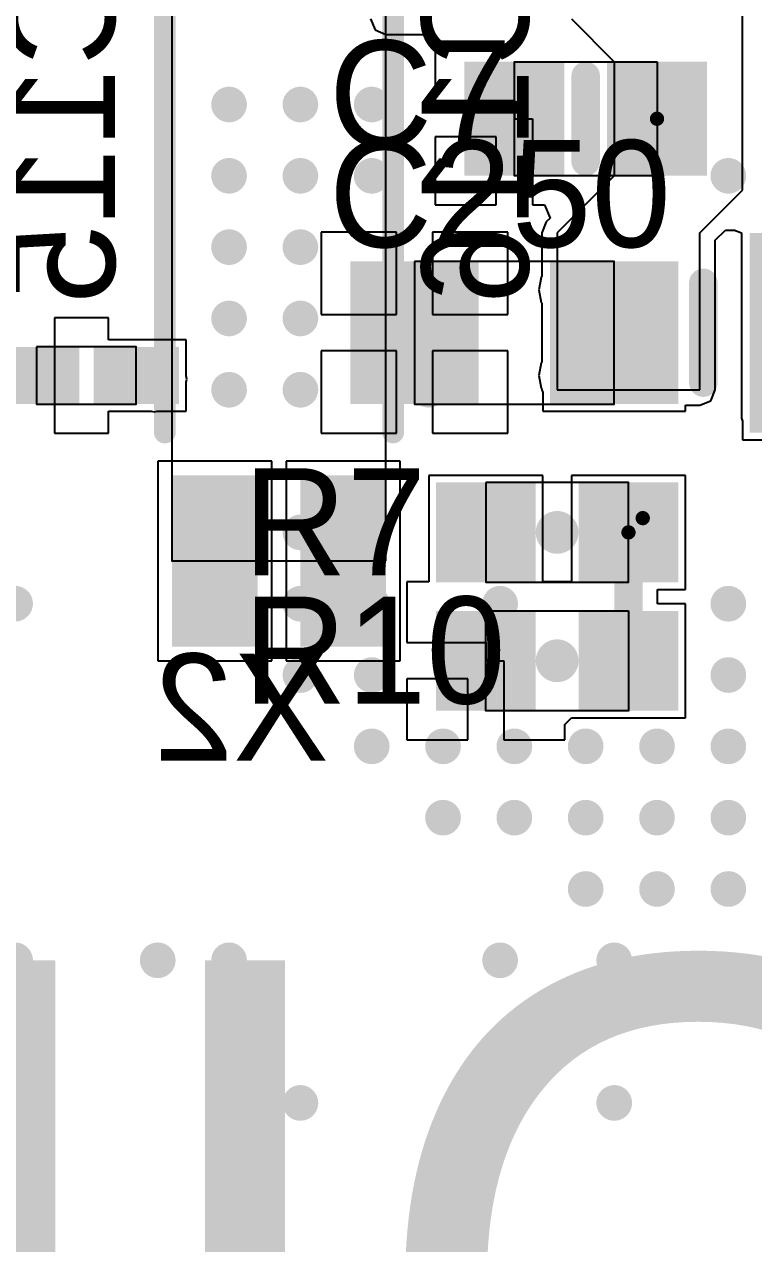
# Model space of a CAD drawing. Header units: millimetres. Extents: x 15 to 122, y 23 to 96.
# Drawn here: x 75.57 to 80.68, y 50.71 to 59.26 of the extents above; entities that cross this region are included whole.
import ezdxf

# ---------------------------------------------------------------- set-up
doc = ezdxf.new("R2010")
doc.units = ezdxf.units.MM
for name, color, linetype in [('Bottom Modules', 3, 'Continuous'), ('BottomLayer', 5, 'Continuous'), ('BottomOverlay', 54, 'Continuous'), ('BottomPaste', 16, 'Continuous'), ('TopLayer', 1, 'Continuous'), ('TopOverlay', 2, 'Continuous'), ('TopPaste', 8, 'Continuous'), ('TopSolder', 216, 'Continuous'), ('Upper Modules', 80, 'Continuous')]:
    doc.layers.add(name, color=color, linetype=linetype)
doc.styles.get("Standard").update_dxf_attribs({"font": 'ARExthalf2.shx', "width": 0.1})

msp = doc.modelspace()

# ---------------------------------------------------------------- linework, layer by layer
at = {"layer": 'Bottom Modules'}
msp.add_lwpolyline([(78.09999619999999, 55.50000075999999), (78.09999619999999, 61.20000206), (76.59999666, 61.20000206), (76.59999666, 55.50000075999999)], close=True, dxfattribs=at)
at = {"layer": 'BottomLayer'}
for p, q in [((77.29999525999999, 56.19999936), (76.49999686, 56.19999936)), ((76.49999686, 56.19999936), (76.49999686, 54.80000216)), ((77.29999525999999, 54.80000216), (77.29999525999999, 56.19999936)), ((78.199996, 56.19999936), (77.39999759999999, 56.19999936)), ((77.39999759999999, 56.19999936), (77.39999759999999, 54.80000216)), ((78.199996, 54.80000216), (78.199996, 56.19999936)), ((76.49999686, 54.80000216), (77.29999525999999, 54.80000216)), ((77.39999759999999, 54.80000216), (78.199996, 54.80000216))]:
    msp.add_line(p, q, dxfattribs=at)
at = {"layer": 'BottomLayer', "const_width": 0.12499848}
for points in [[(76.9375017, 58.20000044, 1), (77.06250018, 58.20000044, 1)], [(80.43750232, 58.20000044, 1), (80.5625008, 58.20000044, 1)], [(76.9375017, 56.7000009, 1), (77.06250018, 56.7000009, 1)], [(78.33750144, 56.7000009, 1), (78.46249992, 56.7000009, 1)], [(75.43749962, 55.20000135999999, 1), (75.5624981, 55.20000135999999, 1)], [(78.83750044, 55.20000135999999, 1), (78.96249892, 55.20000135999999, 1)], [(80.43750232, 55.20000135999999, 1), (80.5625008, 55.20000135999999, 1)], [(75.43749962, 52.70000128, 1), (75.5624981, 52.70000128, 1)], [(76.9375017, 52.70000128, 1), (77.06250018, 52.70000128, 1)], [(78.83750044, 52.70000128, 1), (78.96249892, 52.70000128, 1)], [(79.63750137999999, 52.70000128, 1), (79.76249985999999, 52.70000128, 1)], [(75.43749962, 51.70000074, 1), (75.5624981, 51.70000074, 1)], [(76.9375017, 51.70000074, 1), (77.06250018, 51.70000074, 1)], [(78.83750044, 51.70000074, 1), (78.96249892, 51.70000074, 1)], [(79.63750137999999, 51.70000074, 1), (79.76249985999999, 51.70000074, 1)]]:
    msp.add_lwpolyline(points, format="xyb", close=True, dxfattribs=at)
at = {"layer": 'BottomLayer'}
for points in [[(77.19999546, 54.90000196), (77.19999546, 56.09999955999999), (76.59999666, 54.90000196), (76.59999666, 56.09999955999999)], [(78.09999619999999, 54.90000196), (78.09999619999999, 56.09999955999999), (77.4999974, 54.90000196), (77.4999974, 56.09999955999999)]]:
    msp.add_solid(points, dxfattribs=at)
at = {"layer": 'BottomOverlay', "const_width": 0.15200122}
for points in [[(76.54999676, 56.40000149999999), (76.54999676, 60.90000011999999)], [(78.1499961, 56.40000149999999), (78.1499961, 60.90000011999999)]]:
    msp.add_lwpolyline(points, dxfattribs=at)
at = {"layer": 'BottomOverlay', "const_width": 0.07599934}
for points in [[(76.51199582, 56.40000149999999, 1), (76.5879977, 56.40000149999999, 1)], [(78.11199515999999, 56.40000149999999, 1), (78.18799704, 56.40000149999999, 1)]]:
    msp.add_lwpolyline(points, format="xyb", close=True, dxfattribs=at)
at = {"layer": 'BottomPaste'}
for points in [[(77.19999546, 54.90000196), (77.19999546, 56.09999955999999), (76.59999666, 54.90000196), (76.59999666, 56.09999955999999)], [(77.19999546, 54.90000196), (77.19999546, 56.09999955999999), (76.59999666, 54.90000196), (76.59999666, 56.09999955999999)], [(78.09999619999999, 54.90000196), (78.09999619999999, 56.09999955999999), (77.4999974, 54.90000196), (77.4999974, 56.09999955999999)], [(78.09999619999999, 54.90000196), (78.09999619999999, 56.09999955999999), (77.4999974, 54.90000196), (77.4999974, 56.09999955999999)]]:
    msp.add_solid(points, dxfattribs=at)
at = {"layer": 'TopLayer'}
for p, q in [((80.60000136, 58.10000064), (80.60000136, 60.20000151999999)), ((77.99176172, 59.30000078), (78.02346346, 59.22346296)), ((79.40000122, 59.30000078), (79.70000062, 59.00000137999999)), ((78.02346346, 59.22346296), (78.10000128, 59.19176122)), ((78.10000128, 59.19176122), (78.44598484, 59.19176122)), ((78.44598484, 59.19176122), (78.44598484, 58.72700472)), ((79.70000062, 59.00000137999999), (79.70000062, 58.20000044)), ((78.44598484, 58.72700472), (78.99998423999999, 58.72700472)), ((78.99998423999999, 58.72700472), (78.99998423999999, 58.60000471999999)), ((78.99998423999999, 58.60000471999999), (79.12698424, 58.60000471999999)), ((79.12698424, 58.60000471999999), (79.12698424, 57.99600542)), ((78.87298424, 58.47300472), (78.44598484, 58.47300472)), ((78.44598484, 58.47300472), (78.44598484, 57.99600542)), ((78.87298424, 57.99600542), (78.87298424, 58.47300472)), ((79.70000062, 58.20000044), (79.30000142, 57.80000124)), ((80.30000195999999, 57.80000124), (80.60000136, 58.10000064)), ((78.44598484, 57.99600542), (78.87298424, 57.99600542)), ((79.12698424, 57.99600542), (79.21227236, 57.99600542)), ((79.21227236, 57.99600542), (79.25054, 57.90361546)), ((79.2234636, 57.87653906), (79.19176186, 57.80000124)), ((79.25054, 57.90361546), (79.2234636, 57.87653906)), ((78.17300087999999, 57.80399666), (77.64600168, 57.80399666)), ((77.64600168, 57.80399666), (77.64600168, 57.22699755999999)), ((78.17300087999999, 57.22699755999999), (78.17300087999999, 57.80399666)), ((78.95400008, 57.80399666), (78.42700088, 57.80399666)), ((78.42700088, 57.80399666), (78.42700088, 57.22699755999999)), ((78.95400008, 57.22699755999999), (78.95400008, 57.80399666)), ((79.19176186, 57.80000124), (79.19176186, 57.49333434)), ((79.30000142, 57.80000124), (79.30000142, 56.7000009)), ((80.30000195999999, 56.7000009), (80.30000195999999, 57.80000124)), ((80.40824151999999, 57.74918854), (80.47895512, 57.8198996)), ((80.47895512, 57.8198996), (80.54372258, 57.81989706)), ((80.54372258, 57.81989706), (80.5917616, 57.7999987)), ((80.5917616, 57.7999987), (80.5917616, 56.50000129999999)), ((80.40824151999999, 56.7000009), (80.40824151999999, 57.74918854)), ((79.18805854, 57.48779206), (79.17059603999999, 57.40000204)), ((79.19176186, 57.49333434), (79.18805854, 57.48779206)), ((79.17059603999999, 57.40000204), (79.18805854, 57.31221202)), ((79.18805854, 57.31221202), (79.19176186, 57.30666974)), ((79.19176186, 57.30666974), (79.19176186, 56.893333)), ((76.15399805999999, 57.20399785999999), (75.77699856, 57.20399785999999)), ((75.77699856, 57.20399785999999), (75.77699856, 56.79999815999999)), ((76.15399805999999, 57.04999766), (76.15399805999999, 57.20399785999999)), ((77.64600168, 57.22699755999999), (78.17300087999999, 57.22699755999999)), ((78.42700088, 57.22699755999999), (78.95400008, 57.22699755999999)), ((76.69999899999999, 57.04999766), (76.15399805999999, 57.04999766)), ((76.69999899999999, 56.7971559), (76.69999899999999, 57.04999766)), ((78.17300087999999, 56.97299756), (77.64600168, 56.97299756)), ((77.64600168, 56.97299756), (77.64600168, 56.39599845999999)), ((78.17300087999999, 56.39599845999999), (78.17300087999999, 56.97299756)), ((78.95400008, 56.97299756), (78.42700088, 56.97299756)), ((78.42700088, 56.97299756), (78.42700088, 56.39599845999999)), ((78.95400008, 56.39599845999999), (78.95400008, 56.97299756)), ((79.18805854, 56.88779072), (79.17059603999999, 56.8000007)), ((79.19176186, 56.893333), (79.18805854, 56.88779072)), ((75.77699856, 56.79999815999999), (75.77699856, 56.39599845999999)), ((76.7044059, 56.77500202), (76.69999899999999, 56.7971559)), ((76.69999899999999, 56.75284814), (76.7044059, 56.77500202)), ((79.17059603999999, 56.8000007), (79.18805854, 56.71221068)), ((76.69999899999999, 56.54999866), (76.69999899999999, 56.75284814)), ((79.18805854, 56.71221068), (79.19176186, 56.7066684)), ((79.19176186, 56.7066684), (79.19176186, 56.7000009)), ((79.19176186, 56.7000009), (79.20000162, 56.68010761999999)), ((79.20000162, 56.68010761999999), (79.20000162, 56.54999866)), ((79.30000142, 56.7000009), (80.30000195999999, 56.7000009)), ((80.37653978, 56.62346307999999), (80.40824151999999, 56.7000009)), ((80.19999962, 56.54999866), (80.19999962, 56.59176134)), ((80.19999962, 56.59176134), (80.30000195999999, 56.59176134)), ((80.30000195999999, 56.59176134), (80.37653978, 56.62346307999999)), ((76.15399805999999, 56.39599845999999), (76.15399805999999, 56.54999866)), ((76.15399805999999, 56.54999866), (76.45287223999999, 56.54999866)), ((76.45287223999999, 56.54999866), (76.47500072, 56.54559683999999)), ((76.47500072, 56.54559683999999), (76.49712919999999, 56.54999866)), ((76.49712919999999, 56.54999866), (76.69999899999999, 56.54999866)), ((79.20000162, 56.54999866), (80.19999962, 56.54999866)), ((80.5917616, 56.50000129999999), (80.60000389999999, 56.48010293999999)), ((80.60000389999999, 56.48010293999999), (80.60000389999999, 56.3500016)), ((75.77699856, 56.39599845999999), (76.15399805999999, 56.39599845999999)), ((77.64600168, 56.39599845999999), (78.17300087999999, 56.39599845999999)), ((78.42700088, 56.39599845999999), (78.95400008, 56.39599845999999)), ((80.60000389999999, 56.3500016), (81.39608308, 56.3500016)), ((79.20000162, 56.09999955999999), (78.40000322, 56.09999955999999)), ((78.40000322, 56.09999955999999), (78.40000322, 55.35399902)), ((79.20000162, 55.35399902), (79.20000162, 56.09999955999999)), ((80.20000216, 56.09999955999999), (79.40000375999999, 56.09999955999999)), ((79.40000375999999, 56.09999955999999), (79.40000375999999, 55.3540041)), ((80.20000216, 55.30000115999999), (80.20000216, 56.09999955999999)), ((78.40000322, 55.35399902), (78.24600047999999, 55.35399902)), ((78.24600047999999, 55.35399902), (78.24600047999999, 54.92699962)), ((79.34600082, 55.35400156), (79.20000162, 55.35399902)), ((79.34600336, 55.35400156), (79.34600082, 55.35400156)), ((79.34600082, 55.35400156), (79.34600082, 55.35400156)), ((79.34600843999999, 55.35400156), (79.34600336, 55.35400156)), ((79.34600336, 55.35400156), (79.34600336, 55.35400156)), ((79.34601098, 55.35399902), (79.34600843999999, 55.35400156)), ((79.3539942, 55.35399902), (79.34601098, 55.35399902)), ((79.35399674, 55.3540041), (79.3539942, 55.3540041)), ((79.3539942, 55.3540041), (79.3539942, 55.35399902)), ((79.3573978, 55.3540041), (79.35399674, 55.3540041)), ((79.35399674, 55.3540041), (79.35399674, 55.3540041)), ((79.40000375999999, 55.3540041), (79.3573978, 55.3540041)), ((79.3573978, 55.3540041), (79.3573978, 55.3540041)), ((80.00391924, 55.19999882), (80.00391924, 55.30000115999999)), ((80.00391924, 55.30000115999999), (80.20000216, 55.30000115999999)), ((80.19999962, 55.19999882), (80.00391924, 55.19999882)), ((80.19999962, 54.40000042), (80.19999962, 55.19999882)), ((78.24600047999999, 54.92699962), (78.79999988, 54.92699962)), ((78.79999988, 54.92699962), (78.79999988, 54.79999961999999)), ((78.79999988, 54.79999961999999), (78.92699988, 54.79999961999999)), ((78.92699988, 54.79999961999999), (78.92699988, 54.24600022)), ((78.67299987999999, 54.67299962), (78.24600047999999, 54.67299962)), ((78.24600047999999, 54.67299962), (78.24600047999999, 54.24600022)), ((78.67299987999999, 54.24600022), (78.67299987999999, 54.67299962)), ((79.35399928, 54.35399594), (79.40000375999999, 54.39999787999999)), ((79.40000375999999, 54.39999787999999), (79.42471033999999, 54.40000042)), ((79.42471033999999, 54.40000042), (79.42471288, 54.39999787999999)), ((79.42471288, 54.39999787999999), (79.42471288, 54.40000042)), ((79.42471288, 54.40000042), (80.19999962, 54.40000042)), ((79.35399928, 54.24600022), (79.35399928, 54.35399594)), ((78.24600047999999, 54.24600022), (78.67299987999999, 54.24600022)), ((78.92699988, 54.24600022), (79.35399928, 54.24600022))]:
    msp.add_line(p, q, dxfattribs=at)
for points, const_width in [([(78.76250186, 58.87500035999999, 1), (78.88750034, 58.87500035999999, 1)], 0.12499848), ([(76.9375017, 58.69999944, 1), (77.06250018, 58.69999944, 1)], 0.12499848), ([(77.4375007, 58.69999944, 1), (77.56249917999999, 58.69999944, 1)], 0.12499848), ([(77.93750224, 58.69999944, 1), (78.06250072, 58.69999944, 1)], 0.12499848), ([(78.76250186, 58.59999964, 1), (78.88750034, 58.59999964, 1)], 0.12499848), ([(79.93748808, 58.59999964, 1), (80.06248656, 58.59999964, 1)], 0.12499848), ([(79.97498356, 58.60000471999999, 1), (80.02498091999999, 58.60000471999999, 1)], 0.0499999), ([(79.97498863999999, 58.59999964, 1), (80.024986, 58.59999964, 1)], 0.0499999), ([(78.76250186, 58.32499892, 1), (78.88750034, 58.32499892, 1)], 0.12499848), ([(76.9375017, 58.20000044, 1), (77.06250018, 58.20000044, 1)], 0.12499848), ([(77.4375007, 58.20000044, 1), (77.56249917999999, 58.20000044, 1)], 0.12499848), ([(77.93750224, 58.20000044, 1), (78.06250072, 58.20000044, 1)], 0.12499848), ([(76.9375017, 57.70000143999999, 1), (77.06250018, 57.70000143999999, 1)], 0.12499848), ([(77.4375007, 57.70000143999999, 1), (77.56249917999999, 57.70000143999999, 1)], 0.12499848), ([(77.96250092, 57.47500062, 1), (78.0874994, 57.47500062, 1)], 0.12499848), ([(79.33750198, 57.40000204, 1), (79.46250046, 57.40000204, 1)], 0.12499848), ([(79.93750078, 57.40000204, 1), (80.06249926, 57.40000204, 1)], 0.12499848), ([(76.9375017, 57.19999989999999, 1), (77.06250018, 57.19999989999999, 1)], 0.12499848), ([(77.4375007, 57.19999989999999, 1), (77.56249917999999, 57.19999989999999, 1)], 0.12499848), ([(77.96250092, 57.19999989999999, 1), (78.0874994, 57.19999989999999, 1)], 0.12499848), ([(79.43750177999999, 57.1000001, 1), (79.56250026, 57.1000001, 1)], 0.12499848), ([(79.83750098, 57.1000001, 1), (79.96249945999999, 57.1000001, 1)], 0.12499848), ([(77.96250092, 56.92499918, 1), (78.0874994, 56.92499918, 1)], 0.12499848), ([(76.41250147999999, 56.77500202, 1), (76.53749995999999, 56.77500202, 1)], 0.12499848), ([(79.33750198, 56.8000007, 1), (79.46250046, 56.8000007, 1)], 0.12499848), ([(79.93750078, 56.8000007, 1), (80.06249926, 56.8000007, 1)], 0.12499848), ([(76.9375017, 56.7000009, 1), (77.06250018, 56.7000009, 1)], 0.12499848), ([(77.4375007, 56.7000009, 1), (77.56249917999999, 56.7000009, 1)], 0.12499848), ([(79.7125025, 55.82500138, 1), (79.83750098, 55.82500138, 1)], 0.12499848), ([(76.9375017, 55.70000036, 1), (77.06250018, 55.70000036, 1)], 0.12499848), ([(77.4375007, 55.70000036, 1), (77.56249917999999, 55.70000036, 1)], 0.12499848), ([(77.93750224, 55.70000036, 1), (78.06250072, 55.70000036, 1)], 0.12499848), ([(78.73750064, 55.72500158, 1), (78.86249912, 55.72500158, 1)], 0.12499848), ([(79.87500662, 55.8000027, 1), (79.92500398, 55.8000027, 1)], 0.0499999), ([(79.75000052, 55.69999782, 1), (79.85000031999999, 55.69999782, 1)], 0.0999998), ([(79.75000052, 55.69999782, 1), (79.85000031999999, 55.69999782, 1)], 0.0999998), ([(79.75000306, 55.70000036, 1), (79.85000285999999, 55.70000036, 1)], 0.0999998), ([(79.77500427999999, 55.70000036, 1), (79.82500164, 55.70000036, 1)], 0.0499999), ([(76.9375017, 55.20000135999999, 1), (77.06250018, 55.20000135999999, 1)], 0.12499848), ([(77.4375007, 55.20000135999999, 1), (77.56249917999999, 55.20000135999999, 1)], 0.12499848), ([(77.93750224, 55.20000135999999, 1), (78.06250072, 55.20000135999999, 1)], 0.12499848), ([(80.43750232, 55.20000135999999, 1), (80.5625008, 55.20000135999999, 1)], 0.12499848), ([(79.75000052, 54.79999961999999, 1), (79.85000031999999, 54.79999961999999, 1)], 0.0999998), ([(77.4375007, 54.69999982, 1), (77.56249917999999, 54.69999982, 1)], 0.12499848), ([(77.93750224, 54.69999982, 1), (78.06250072, 54.69999982, 1)], 0.12499848), ([(78.53750104, 54.69999982, 1), (78.66249952, 54.69999982, 1)], 0.12499848), ([(78.93750278, 54.69999982, 1), (79.06250125999999, 54.69999982, 1)], 0.12499848), ([(80.43750232, 54.69999982, 1), (80.5625008, 54.69999982, 1)], 0.12499848), ([(77.93750224, 54.20000082, 1), (78.06250072, 54.20000082, 1)], 0.12499848), ([(78.43750123999999, 54.20000082, 1), (78.56249971999999, 54.20000082, 1)], 0.12499848), ([(78.93750278, 54.20000082, 1), (79.06250125999999, 54.20000082, 1)], 0.12499848), ([(79.43750177999999, 54.20000082, 1), (79.56250026, 54.20000082, 1)], 0.12499848), ([(79.93750078, 54.20000082, 1), (80.06249926, 54.20000082, 1)], 0.12499848), ([(80.43750232, 54.20000082, 1), (80.5625008, 54.20000082, 1)], 0.12499848), ([(78.43750123999999, 53.69999928, 1), (78.56249971999999, 53.69999928, 1)], 0.12499848), ([(78.93750278, 53.69999928, 1), (79.06250125999999, 53.69999928, 1)], 0.12499848), ([(79.43750177999999, 53.69999928, 1), (79.56250026, 53.69999928, 1)], 0.12499848), ([(79.93750078, 53.69999928, 1), (80.06249926, 53.69999928, 1)], 0.12499848), ([(80.43750232, 53.69999928, 1), (80.5625008, 53.69999928, 1)], 0.12499848), ([(79.43750177999999, 53.20000028, 1), (79.56250026, 53.20000028, 1)], 0.12499848), ([(79.93750078, 53.20000028, 1), (80.06249926, 53.20000028, 1)], 0.12499848), ([(80.43750232, 53.20000028, 1), (80.5625008, 53.20000028, 1)], 0.12499848), ([(76.4375027, 52.70000128, 1), (76.56250118, 52.70000128, 1)], 0.12499848), ([(76.9375017, 51.70000074, 1), (77.06250018, 51.70000074, 1)], 0.12499848), ([(77.4375007, 51.70000074, 1), (77.56249917999999, 51.70000074, 1)], 0.12499848)]:
    msp.add_lwpolyline(points, format="xyb", close=True, dxfattribs=dict(at, const_width=const_width))
for points, const_width in [([(79.99998224, 58.60000471999999), (79.99998732, 58.59999964)], 0.0999998), ([(79.80000296, 55.70000036), (79.90000529999999, 55.8000027)], 0.0999998), ([(79.80000041999999, 55.69999782), (79.80000296, 55.70000036)], 0.1999996), ([(79.80000041999999, 54.79999961999999), (79.80000041999999, 55.69999782)], 0.1999996)]:
    msp.add_lwpolyline(points, dxfattribs=dict(at, const_width=const_width))
for points in [[(78.69998484, 58.95000401999999), (78.69998484, 58.25000541999999), (79.29998364, 58.95000401999999), (79.29998364, 58.25000541999999)], [(79.69998283999999, 58.95000401999999), (79.69998283999999, 58.25000541999999), (80.29998164, 58.95000401999999), (80.29998164, 58.25000541999999)], [(77.90000168, 57.54999666), (77.90000168, 56.64999846), (78.70000008, 57.54999666), (78.70000008, 56.64999846)], [(79.30000142, 57.54999666), (79.30000142, 56.64999846), (80.09999982, 57.54999666), (80.09999982, 56.64999846)], [(75.39999906, 56.94999786), (75.39999906, 56.64999846), (75.89999806, 56.94999786), (75.89999806, 56.64999846)], [(76.1000002, 56.94999786), (76.1000002, 56.64999846), (76.5999992, 56.94999786), (76.5999992, 56.64999846)], [(79.10000181999999, 55.40000096), (79.10000181999999, 55.99999975999999), (78.50000302, 55.40000096), (78.50000302, 55.99999975999999)], [(80.10000235999999, 55.40000096), (80.10000235999999, 55.99999975999999), (79.50000356, 55.40000096), (79.50000356, 55.99999975999999)], [(78.50000048, 55.09999902), (78.50000048, 54.50000022), (79.09999927999999, 55.09999902), (79.09999927999999, 54.50000022)], [(79.50000102, 55.09999902), (79.50000102, 54.50000022), (80.09999982, 55.09999902), (80.09999982, 54.50000022)]]:
    msp.add_solid(points, dxfattribs=at)
at = {"layer": 'TopOverlay', "const_width": 0.1999996}
for points in [[(79.50000863999999, 58.29997992), (79.50000863999999, 58.89997872)], [(80.32506667999999, 56.74999826), (80.32506667999999, 57.4499994)]]:
    msp.add_lwpolyline(points, dxfattribs=at)
at = {"layer": 'TopOverlay'}
for points, const_width in [([(79.45000874, 58.89997872, 1), (79.55000854, 58.89997872, 1)], 0.0999998), ([(79.45000874, 58.29997992, 1), (79.55000854, 58.29997992, 1)], 0.0999998), ([(80.27506677999999, 57.4499994, 1), (80.37506658, 57.4499994, 1)], 0.0999998), ([(80.27506677999999, 56.74999826, 1), (80.37506658, 56.74999826, 1)], 0.0999998), ([(79.35000131999999, 55.70000036, 1), (79.25000152, 55.70000036, 1)], 0.1999996), ([(79.20000162, 55.70000036, 1), (79.30000142, 55.70000036, 1)], 0.0999998), ([(79.30000142, 55.70000036, 1), (79.40000122, 55.70000036, 1)], 0.0999998), ([(79.35000131999999, 54.79999961999999, 1), (79.25000152, 54.79999961999999, 1)], 0.1999996), ([(79.20000162, 54.79999961999999, 1), (79.30000142, 54.79999961999999, 1)], 0.0999998), ([(79.30000142, 54.79999961999999, 1), (79.40000122, 54.79999961999999, 1)], 0.0999998)]:
    msp.add_lwpolyline(points, format="xyb", close=True, dxfattribs=dict(at, const_width=const_width))
at = {"layer": 'TopPaste'}
for points in [[(78.69998484, 58.95000401999999), (78.69998484, 58.25000541999999), (79.29998364, 58.95000401999999), (79.29998364, 58.25000541999999)], [(78.69998484, 58.95000401999999), (78.69998484, 58.25000541999999), (79.29998364, 58.95000401999999), (79.29998364, 58.25000541999999)], [(79.69998283999999, 58.95000401999999), (79.69998283999999, 58.25000541999999), (80.29998164, 58.95000401999999), (80.29998164, 58.25000541999999)], [(79.69998283999999, 58.95000401999999), (79.69998283999999, 58.25000541999999), (80.29998164, 58.95000401999999), (80.29998164, 58.25000541999999)], [(77.90000168, 57.54999666), (77.90000168, 56.64999846), (78.70000008, 57.54999666), (78.70000008, 56.64999846)], [(77.90000168, 57.54999666), (77.90000168, 56.64999846), (78.70000008, 57.54999666), (78.70000008, 56.64999846)], [(79.30000142, 57.54999666), (79.30000142, 56.64999846), (80.09999982, 57.54999666), (80.09999982, 56.64999846)], [(79.30000142, 57.54999666), (79.30000142, 56.64999846), (80.09999982, 57.54999666), (80.09999982, 56.64999846)], [(75.39999906, 56.94999786), (75.39999906, 56.64999846), (75.89999806, 56.94999786), (75.89999806, 56.64999846)], [(75.39999906, 56.94999786), (75.39999906, 56.64999846), (75.89999806, 56.94999786), (75.89999806, 56.64999846)], [(76.1000002, 56.94999786), (76.1000002, 56.64999846), (76.5999992, 56.94999786), (76.5999992, 56.64999846)], [(76.1000002, 56.94999786), (76.1000002, 56.64999846), (76.5999992, 56.94999786), (76.5999992, 56.64999846)], [(79.10000181999999, 55.40000096), (79.10000181999999, 55.99999975999999), (78.50000302, 55.40000096), (78.50000302, 55.99999975999999)], [(79.10000181999999, 55.40000096), (79.10000181999999, 55.99999975999999), (78.50000302, 55.40000096), (78.50000302, 55.99999975999999)], [(80.10000235999999, 55.40000096), (80.10000235999999, 55.99999975999999), (79.50000356, 55.40000096), (79.50000356, 55.99999975999999)], [(80.10000235999999, 55.40000096), (80.10000235999999, 55.99999975999999), (79.50000356, 55.40000096), (79.50000356, 55.99999975999999)], [(78.50000048, 55.09999902), (78.50000048, 54.50000022), (79.09999927999999, 55.09999902), (79.09999927999999, 54.50000022)], [(78.50000048, 55.09999902), (78.50000048, 54.50000022), (79.09999927999999, 55.09999902), (79.09999927999999, 54.50000022)], [(79.50000102, 55.09999902), (79.50000102, 54.50000022), (80.09999982, 55.09999902), (80.09999982, 54.50000022)], [(79.50000102, 55.09999902), (79.50000102, 54.50000022), (80.09999982, 55.09999902), (80.09999982, 54.50000022)]]:
    msp.add_solid(points, dxfattribs=at)
at = {"layer": 'TopSolder', "const_width": 0.17499838}
for points in [[(76.38750026, 56.77500202, 1), (76.56250118, 56.77500202, 1)], [(76.38750026, 56.77500202, 1), (76.56250118, 56.77500202, 1)], [(78.71249942, 55.72500158, 1), (78.88750034, 55.72500158, 1)], [(78.71249942, 55.72500158, 1), (78.88750034, 55.72500158, 1)]]:
    msp.add_lwpolyline(points, format="xyb", close=True, dxfattribs=at)
at = {"layer": 'TopSolder'}
for points in [[(78.64998494, 59.00000392), (78.64998494, 58.20000552), (79.34998354, 59.00000392), (79.34998354, 58.20000552)], [(78.64998494, 59.00000392), (78.64998494, 58.20000552), (79.34998354, 59.00000392), (79.34998354, 58.20000552)], [(79.64998294, 59.00000392), (79.64998294, 58.20000552), (80.34998154, 59.00000392), (80.34998154, 58.20000552)], [(79.64998294, 59.00000392), (79.64998294, 58.20000552), (80.34998154, 59.00000392), (80.34998154, 58.20000552)], [(80.6500038, 57.7999987), (80.6500038, 56.40000149999999), (81.75000159999999, 57.7999987), (81.75000159999999, 56.40000149999999)], [(80.6500038, 57.7999987), (80.6500038, 56.40000149999999), (81.75000159999999, 57.7999987), (81.75000159999999, 56.40000149999999)], [(77.85000178, 57.59999655999999), (77.85000178, 56.59999856), (78.74999998, 57.59999655999999), (78.74999998, 56.59999856)], [(77.85000178, 57.59999655999999), (77.85000178, 56.59999856), (78.74999998, 57.59999655999999), (78.74999998, 56.59999856)], [(79.25000152, 57.59999655999999), (79.25000152, 56.59999856), (80.14999972, 57.59999655999999), (80.14999972, 56.59999856)], [(79.25000152, 57.59999655999999), (79.25000152, 56.59999856), (80.14999972, 57.59999655999999), (80.14999972, 56.59999856)], [(75.34999916, 56.99999776), (75.34999916, 56.59999856), (75.94999795999999, 56.99999776), (75.94999795999999, 56.59999856)], [(75.34999916, 56.99999776), (75.34999916, 56.59999856), (75.94999795999999, 56.99999776), (75.94999795999999, 56.59999856)], [(76.0500003, 56.99999776), (76.0500003, 56.59999856), (76.6499991, 56.99999776), (76.6499991, 56.59999856)], [(76.0500003, 56.99999776), (76.0500003, 56.59999856), (76.6499991, 56.99999776), (76.6499991, 56.59999856)], [(79.15000171999999, 55.35000106), (79.15000171999999, 56.04999966), (78.45000311999999, 55.35000106), (78.45000311999999, 56.04999966)], [(79.15000171999999, 55.35000106), (79.15000171999999, 56.04999966), (78.45000311999999, 55.35000106), (78.45000311999999, 56.04999966)], [(80.15000226, 55.35000106), (80.15000226, 56.04999966), (79.45000366, 55.35000106), (79.45000366, 56.04999966)], [(80.15000226, 55.35000106), (80.15000226, 56.04999966), (79.45000366, 55.35000106), (79.45000366, 56.04999966)], [(78.45000058, 55.14999891999999), (78.45000058, 54.45000031999999), (79.14999918, 55.14999891999999), (79.14999918, 54.45000031999999)], [(78.45000058, 55.14999891999999), (78.45000058, 54.45000031999999), (79.14999918, 55.14999891999999), (79.14999918, 54.45000031999999)], [(79.45000112, 55.14999891999999), (79.45000112, 54.45000031999999), (80.14999972, 55.14999891999999), (80.14999972, 54.45000031999999)], [(79.45000112, 55.14999891999999), (79.45000112, 54.45000031999999), (80.14999972, 55.14999891999999), (80.14999972, 54.45000031999999)]]:
    msp.add_solid(points, dxfattribs=at)
at = {"layer": 'Upper Modules'}
for points in [[(79.99998224000001, 59.00000392), (79.99998224000001, 58.20000552), (78.99998424, 58.20000552), (78.99998424, 59.00000392)], [(78.30000088, 57.59999655999999), (78.30000088, 56.59999856), (79.70000062, 56.59999856), (79.70000062, 57.59999655999999)], [(75.64999856, 56.99999776), (75.64999856, 56.59999856), (76.3499997, 56.59999856), (76.3499997, 56.99999776)], [(78.80000242, 56.04999966), (78.80000242, 55.35000106), (79.80000296, 55.35000106), (79.80000296, 56.04999966)], [(79.80000042, 55.14999891999999), (79.80000042, 54.45000031999999), (78.79999988, 54.45000031999999), (78.79999988, 55.14999891999999)]]:
    msp.add_lwpolyline(points, close=True, dxfattribs=at)

# ---------------------------------------------------------------- texts
at = {"layer": 'BottomOverlay', "text_generation_flag": 2}
for s, rotation, p in [('C115', 90, (76.19999999999999, 59.69999997999999)), ('C116', 90, (79.10000181999999, 59.69999997999999)), ('X2', 360, (77.69999954, 54.10000101999999))]:
    msp.add_text(s, height=0.75000104, rotation=rotation, dxfattribs=at).set_placement(p)
msp.add_text('ODROID-XU', height=4.50000116, dxfattribs=at).set_placement((96.00000104, 48.20000012))
at = {"layer": 'TopOverlay'}
for s, p in [('C7', (77.69999954, 58.40000003999999)), ('C250', (77.69999954, 57.70000143999999)), ('R10', (77.10000074, 54.50000022))]:
    msp.add_text(s, height=0.75000104, rotation=360, dxfattribs=at).set_placement(p)
msp.add_text('R7', height=0.75000104, dxfattribs=at).set_placement((77.10000074, 55.40000096))

doc.saveas('drawing.dxf')
